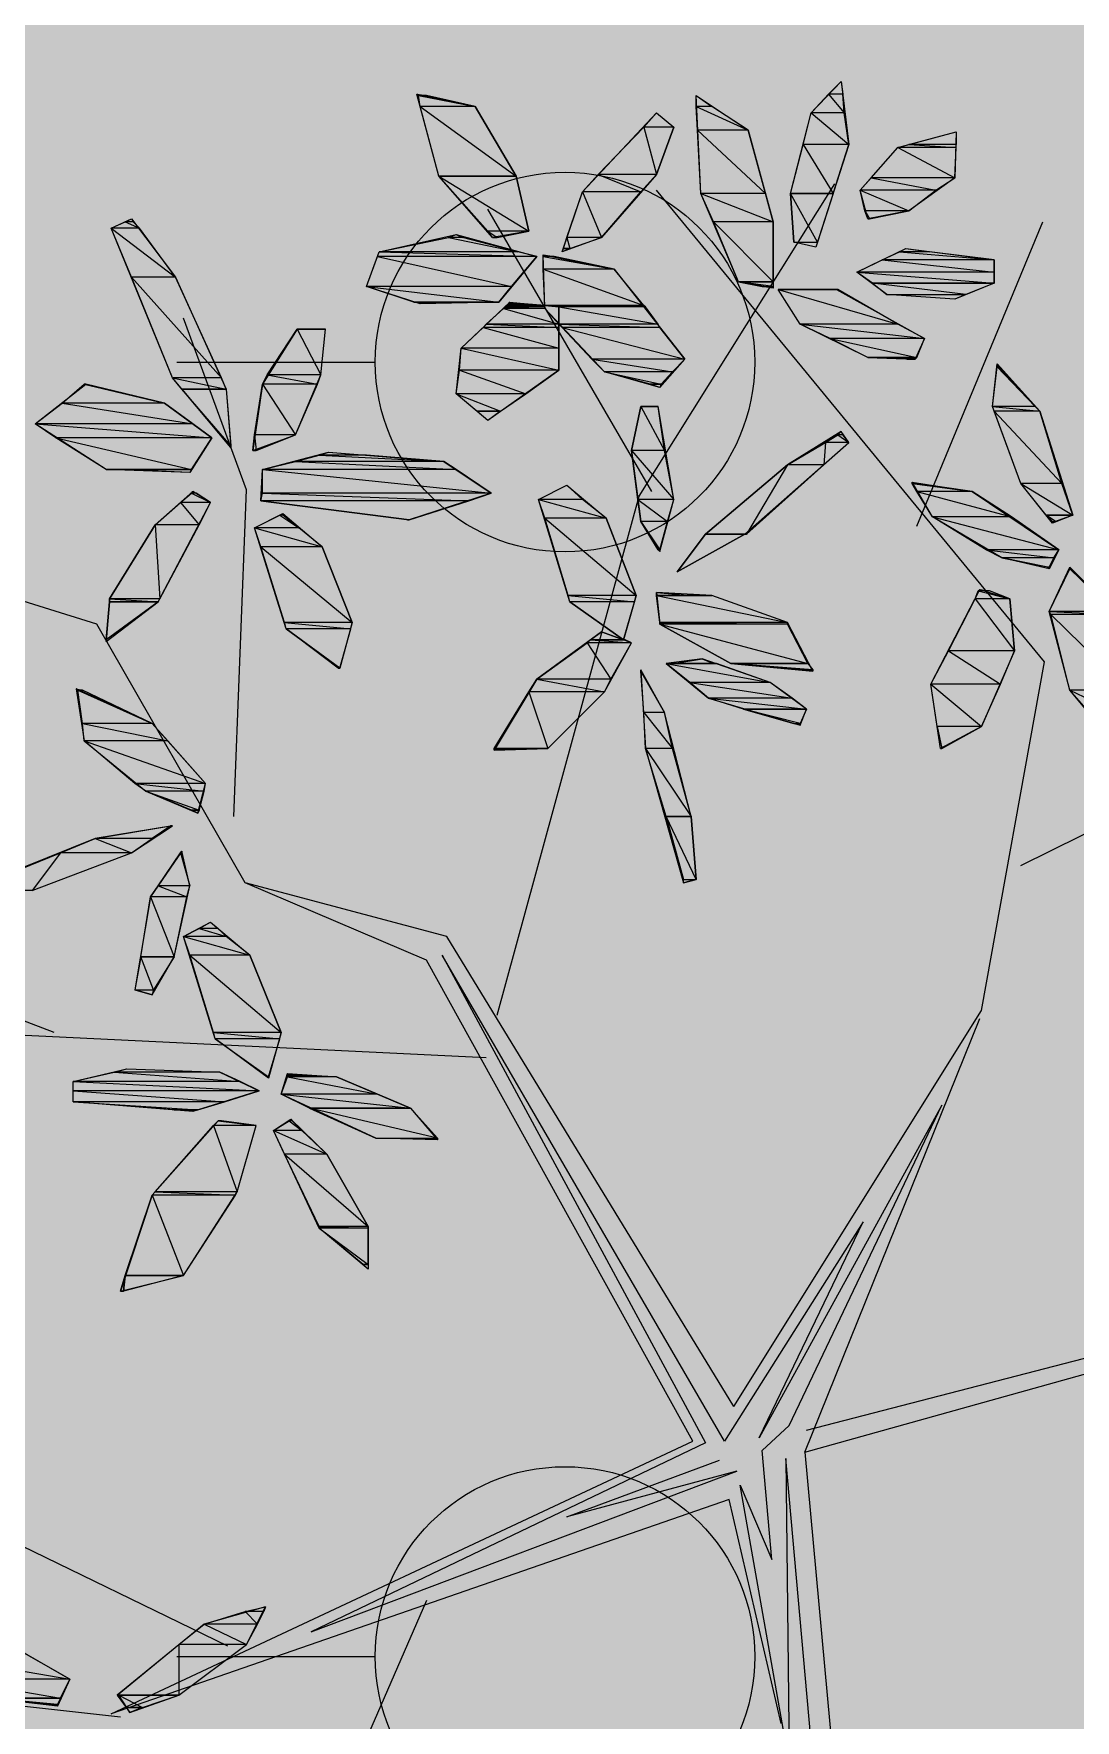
# Model space of a CAD drawing. Header units: metres. Extents: x 349703 to 349913, y 9282546 to 9282694.
# Drawn here: x 349718.244 to 349719.451, y 9282618.466 to 9282620.42 of the extents above; entities that cross this region are included whole.
import ezdxf

# ---------------------------------------------------------------- set-up
doc = ezdxf.new("R2010")
doc.units = ezdxf.units.M
doc.header["$LTSCALE"] = 0.25
for name, color, linetype, lineweight in [('AREA-VERDE', 3, 'CONTINUOUS', 9), ('ARQ-FONDO', 253, 'CONTINUOUS', 9), ('LLORAD-SIMB', 1, 'CONTINUOUS', 25), ('LLORAD-TRAMO', 1, 'CONTINUOUS', 70)]:
    doc.layers.add(name, color=color, linetype=linetype, lineweight=lineweight)

# ---------------------------------------------------------------- blocks, each defined once
blk = doc.blocks.new('ARBOL 1')
at = {"layer": 'ARQ-FONDO', "linetype": 'Continuous', "lineweight": -2}
for p, q in [((348214.8808, 9282665.1925), (348214.9156, 9282665.229)), ((348214.9156, 9282665.229), (348214.9247, 9282665.1559)), ((348214.4239, 9282665.2144), (348214.4916, 9282665.1998)), ((348214.4495, 9282665.1194), (348214.4239, 9282665.2144)), ((348214.7474, 9282665.2126), (348214.8077, 9282665.1724)), ((348214.7529, 9282665.0993), (348214.7474, 9282665.2126)), ((348214.4916, 9282665.1998), (348214.5391, 9282665.1194)), ((348214.6158, 9282665.1011), (348214.7017, 9282665.1925)), ((348214.7017, 9282665.1925), (348214.7218, 9282665.176)), ((348214.8571, 9282665.0993), (348214.8808, 9282665.1925)), ((348214.7218, 9282665.176), (348214.7017, 9282665.1212)), ((348214.8077, 9282665.1724), (348214.837, 9282665.0664)), ((348214.9814, 9282665.1523), (348215.049, 9282665.1705)), ((348215.049, 9282665.1705), (348215.0472, 9282665.1175)), ((348214.9247, 9282665.1559), (348214.8863, 9282665.0371)), ((348214.9375, 9282665.1029), (348214.9814, 9282665.1523)), ((348214.5117, 9282665.0481), (348214.4495, 9282665.1194)), ((348214.5391, 9282665.1194), (348214.5537, 9282665.0554)), ((348214.7017, 9282665.1212), (348214.6378, 9282665.0481)), ((348214.6816, 9282664.7483), (348214.9083, 9282665.1102)), ((348215.0472, 9282665.1175), (348214.9942, 9282665.0792)), ((348214.5921, 9282665.0316), (348214.6158, 9282665.1011)), ((348215.1513, 9282664.5564), (348214.7017, 9282665.1029)), ((348214.7968, 9282664.9969), (348214.7529, 9282665.0993)), ((348214.8607, 9282665.0426), (348214.8571, 9282665.0993)), ((348214.9466, 9282665.07), (348214.9375, 9282665.1029)), ((348214.0694, 9282665.059), (348214.0931, 9282665.07)), ((348214.0931, 9282665.07), (348214.1443, 9282665.0024)), ((348214.6962, 9282664.7538), (348214.5062, 9282665.081)), ((348214.837, 9282665.0664), (348214.837, 9282664.9896)), ((348214.9942, 9282665.0792), (348214.9466, 9282665.07)), ((348215.0033, 9282664.7136), (348215.1495, 9282665.0664)), ((348214.1406, 9282664.8854), (348214.0694, 9282665.059)), ((348214.3801, 9282665.0316), (348214.4696, 9282665.0517)), ((348214.4696, 9282665.0517), (348214.5628, 9282665.0261)), ((348214.5537, 9282665.0554), (348214.5117, 9282665.0481)), ((348214.6378, 9282665.0481), (348214.5921, 9282665.0316)), ((348214.3654, 9282664.9914), (348214.3801, 9282665.0316)), ((348214.5701, 9282665.028), (348214.6524, 9282665.0115)), ((348214.572, 9282664.9658), (348214.5701, 9282665.028)), ((348214.8863, 9282665.0371), (348214.8607, 9282665.0426)), ((348214.9338, 9282665.0079), (348214.9905, 9282665.0353)), ((348214.9905, 9282665.0353), (348215.0929, 9282665.0225)), ((348214.5628, 9282665.0261), (348214.519, 9282664.9731)), ((348214.6524, 9282665.0115), (348214.7346, 9282664.9073)), ((348214.9686, 9282664.9823), (348214.9338, 9282665.0079)), ((348215.0929, 9282665.0225), (348215.0929, 9282664.9951)), ((348214.1443, 9282665.0024), (348214.2028, 9282664.8726)), ((348214.4276, 9282664.9713), (348214.3654, 9282664.9914)), ((348214.837, 9282664.9896), (348214.7968, 9282664.9969)), ((348214.8425, 9282664.9878), (348214.9101, 9282664.9878)), ((348214.8681, 9282664.9476), (348214.8425, 9282664.9878)), ((348214.9101, 9282664.9878), (348215.0124, 9282664.9311)), ((348215.0929, 9282664.9951), (348215.0472, 9282664.9768)), ((348214.519, 9282664.9731), (348214.4276, 9282664.9713)), ((348214.4751, 9282664.9201), (348214.5318, 9282664.9731)), ((348214.5318, 9282664.9731), (348214.5884, 9282664.9677)), ((348214.5884, 9282664.9677), (348214.5884, 9282664.8946)), ((348215.0472, 9282664.9768), (348214.9686, 9282664.9823)), ((348214.2265, 9282664.7557), (348214.1534, 9282664.9549)), ((348214.6414, 9282664.8927), (348214.572, 9282664.9658)), ((348214.285, 9282664.9421), (348214.2448, 9282664.8781)), ((348214.3179, 9282664.9421), (348214.285, 9282664.9421)), ((348214.3124, 9282664.8891), (348214.3179, 9282664.9421)), ((348214.9466, 9282664.9092), (348214.8681, 9282664.9476)), ((348215.0124, 9282664.9311), (348215.0015, 9282664.9073)), ((348214.4696, 9282664.8671), (348214.4751, 9282664.9201)), ((348215.0015, 9282664.9073), (348214.9466, 9282664.9092)), ((348214.5884, 9282664.8946), (348214.5062, 9282664.8361)), ((348214.7054, 9282664.8745), (348214.6414, 9282664.8927)), ((348214.7346, 9282664.9073), (348214.7054, 9282664.8745)), ((348215.091, 9282664.8525), (348215.0965, 9282664.9019)), ((348215.0965, 9282664.9019), (348215.1459, 9282664.847)), ((348213.9816, 9282664.8324), (348214.0401, 9282664.8781)), ((348214.0401, 9282664.8781), (348214.1315, 9282664.8562)), ((348214.2083, 9282664.805), (348214.1406, 9282664.8854)), ((348214.2028, 9282664.8726), (348214.2083, 9282664.805)), ((348214.2448, 9282664.8781), (348214.2338, 9282664.8013)), ((348214.2832, 9282664.8196), (348214.3124, 9282664.8891)), ((348214.1315, 9282664.8562), (348214.1863, 9282664.816)), ((348214.5062, 9282664.8361), (348214.4696, 9282664.8671)), ((348214.6835, 9282664.8525), (348214.6725, 9282664.8013)), ((348214.7036, 9282664.8525), (348214.6835, 9282664.8525)), ((348214.7218, 9282664.7447), (348214.7036, 9282664.8525)), ((348215.1239, 9282664.763), (348215.091, 9282664.8525)), ((348214.0639, 9282664.7794), (348213.9816, 9282664.8324)), ((348215.1459, 9282664.847), (348215.1842, 9282664.7264)), ((348214.1863, 9282664.816), (348214.1607, 9282664.7758)), ((348214.2338, 9282664.8013), (348214.2832, 9282664.8196)), ((348214.9156, 9282664.8233), (348214.8534, 9282664.7849)), ((348214.9247, 9282664.8105), (348214.9156, 9282664.8233)), ((348214.2448, 9282664.7794), (348214.3216, 9282664.7995)), ((348214.3216, 9282664.7995), (348214.455, 9282664.7886)), ((348214.6725, 9282664.8013), (348214.6835, 9282664.7191)), ((348214.8041, 9282664.7045), (348214.9247, 9282664.8105)), ((348214.1607, 9282664.7758), (348214.0639, 9282664.7794)), ((348214.243, 9282664.7429), (348214.2448, 9282664.7794)), ((348214.455, 9282664.7886), (348214.5098, 9282664.752)), ((348214.8534, 9282664.7849), (348214.7584, 9282664.7045)), ((348214.1644, 9282664.7538), (348214.1205, 9282664.7154)), ((348214.1845, 9282664.741), (348214.1644, 9282664.7538)), ((348214.2119, 9282664.3773), (348214.2265, 9282664.7557)), ((348214.5647, 9282664.7447), (348214.5976, 9282664.7611)), ((348214.5976, 9282664.7611), (348214.6432, 9282664.7228)), ((348214.9978, 9282664.7648), (348215.0673, 9282664.7538)), ((348215.0216, 9282664.7246), (348214.9978, 9282664.7648)), ((348215.0673, 9282664.7538), (348215.1678, 9282664.6862)), ((348215.1605, 9282664.7173), (348215.1239, 9282664.763)), ((348214.1242, 9282664.6259), (348214.1845, 9282664.741)), ((348214.4148, 9282664.7209), (348214.243, 9282664.7429)), ((348214.5098, 9282664.752), (348214.4148, 9282664.7209)), ((348214.5171, 9282664.147), (348214.6816, 9282664.7483)), ((348214.6012, 9282664.6259), (348214.5647, 9282664.7447)), ((348214.7054, 9282664.6844), (348214.7218, 9282664.7447)), ((348214.1205, 9282664.7154), (348214.0675, 9282664.6295)), ((348214.2357, 9282664.7118), (348214.2686, 9282664.7282)), ((348214.2686, 9282664.7282), (348214.3143, 9282664.6899)), ((348214.6432, 9282664.7228), (348214.678, 9282664.6332)), ((348214.6835, 9282664.7191), (348214.7054, 9282664.6844)), ((348215.102, 9282664.6771), (348215.0216, 9282664.7246)), ((348215.1842, 9282664.7264), (348215.1605, 9282664.7173)), ((348214.2722, 9282664.5948), (348214.2357, 9282664.7118)), ((348214.7255, 9282664.6606), (348214.8041, 9282664.7045)), ((348214.7584, 9282664.7045), (348214.7255, 9282664.6606)), ((348214.0529, 9282664.6003), (348213.7641, 9282664.6899)), ((348214.3143, 9282664.6899), (348214.349, 9282664.6021)), ((348215.1568, 9282664.6643), (348215.102, 9282664.6771)), ((348215.1239, 9282664.3207), (348215.844, 9282664.6752)), ((348215.1678, 9282664.6862), (348215.1568, 9282664.6643)), ((348215.1568, 9282664.6149), (348215.1806, 9282664.6661)), ((348215.1806, 9282664.6661), (348215.2354, 9282664.6113)), ((348214.7017, 9282664.6369), (348214.7054, 9282664.6003)), ((348214.7657, 9282664.6332), (348214.7017, 9282664.6369)), ((348215.0197, 9282664.5308), (348215.0764, 9282664.6405)), ((348215.0764, 9282664.6405), (348215.1111, 9282664.6295)), ((348214.0675, 9282664.6295), (348214.0639, 9282664.5802)), ((348214.0639, 9282664.5802), (348214.1242, 9282664.6259)), ((348214.6634, 9282664.582), (348214.6012, 9282664.6259)), ((348214.678, 9282664.6332), (348214.6634, 9282664.582)), ((348214.8534, 9282664.6021), (348214.7657, 9282664.6332)), ((348215.1111, 9282664.6295), (348215.1166, 9282664.5692)), ((348214.2247, 9282664.3006), (348214.0529, 9282664.6003)), ((348214.349, 9282664.6021), (348214.3344, 9282664.5491)), ((348214.7054, 9282664.6003), (348214.7876, 9282664.5546)), ((348214.8827, 9282664.5455), (348214.8534, 9282664.6021)), ((348215.1806, 9282664.5235), (348215.1568, 9282664.6149)), ((348214.3344, 9282664.5491), (348214.2722, 9282664.5948)), ((348214.6378, 9282664.5912), (348214.5628, 9282664.5363)), ((348214.6725, 9282664.5784), (348214.6378, 9282664.5912)), ((348214.6414, 9282664.5217), (348214.6725, 9282664.5784)), ((348214.7547, 9282664.5601), (348214.7127, 9282664.5546)), ((348214.8333, 9282664.5327), (348214.7547, 9282664.5601)), ((348215.1166, 9282664.5692), (348215.0782, 9282664.4815)), ((348214.6835, 9282664.5473), (348214.6889, 9282664.4559)), ((348214.7109, 9282664.4979), (348214.6835, 9282664.5473)), ((348214.7127, 9282664.5546), (348214.762, 9282664.5144)), ((348214.7876, 9282664.5546), (348214.8827, 9282664.5455)), ((348215.0782, 9282664.1525), (348215.1513, 9282664.5564)), ((348214.0291, 9282664.5254), (348214.0383, 9282664.4651)), ((348214.1169, 9282664.4852), (348214.0291, 9282664.5254)), ((348214.5628, 9282664.5363), (348214.5135, 9282664.4541)), ((348214.5756, 9282664.4559), (348214.6414, 9282664.5217)), ((348214.8754, 9282664.5016), (348214.8333, 9282664.5327)), ((348215.0307, 9282664.4559), (348215.0197, 9282664.5308)), ((348215.2208, 9282664.4778), (348215.1806, 9282664.5235)), ((348214.762, 9282664.5144), (348214.8681, 9282664.4833)), ((348214.8681, 9282664.4833), (348214.8754, 9282664.5016)), ((348214.179, 9282664.4157), (348214.1169, 9282664.4852)), ((348214.7419, 9282664.3773), (348214.7109, 9282664.4979)), ((348215.0782, 9282664.4815), (348215.0307, 9282664.4559)), ((348214.0383, 9282664.4651), (348214.1096, 9282664.4066)), ((348214.5135, 9282664.4541), (348214.5756, 9282664.4559)), ((348214.6889, 9282664.4559), (348214.7328, 9282664.3006)), ((348214.1096, 9282664.4066), (348214.1699, 9282664.381)), ((348214.1699, 9282664.381), (348214.179, 9282664.4157)), ((348214.1406, 9282664.3664), (348214.0511, 9282664.3517)), ((348214.0931, 9282664.3353), (348214.1406, 9282664.3664)), ((348214.7474, 9282664.3042), (348214.7419, 9282664.3773)), ((348214.0511, 9282664.3517), (348213.9012, 9282664.2914)), ((348213.978, 9282664.2914), (348214.0931, 9282664.3353)), ((348214.1516, 9282664.3371), (348214.115, 9282664.2841)), ((348214.1607, 9282664.2969), (348214.1516, 9282664.3371)), ((348214.0036, 9282664.1269), (348213.5211, 9282664.3115)), ((348214.7328, 9282664.3006), (348214.7474, 9282664.3042)), ((348214.115, 9282664.2841), (348214.0968, 9282664.1763)), ((348214.1425, 9282664.2147), (348214.1607, 9282664.2969)), ((348214.4587, 9282664.2384), (348214.2247, 9282664.3006)), ((348214.4349, 9282664.211), (348214.2247, 9282664.3006)), ((348214.1534, 9282664.2384), (348214.1845, 9282664.2549)), ((348214.1845, 9282664.2549), (348214.2302, 9282664.2165)), ((348214.19, 9282664.1196), (348214.1534, 9282664.2384)), ((348214.7913, 9282663.6938), (348214.4587, 9282664.2384)), ((348214.1169, 9282664.1708), (348214.1425, 9282664.2147)), ((348214.2302, 9282664.2165), (348214.2667, 9282664.1269)), ((348214.7438, 9282663.6536), (348214.4349, 9282664.211)), ((348214.7803, 9282663.6536), (348214.4532, 9282664.2165)), ((348214.4532, 9282664.2165), (348214.7584, 9282663.6517)), ((348214.0968, 9282664.1763), (348214.1169, 9282664.1708)), ((348214.5043, 9282664.0977), (348213.4132, 9282664.1507)), ((348214.7913, 9282663.6938), (348215.0782, 9282664.1525)), ((348214.8735, 9282663.6408), (348215.0764, 9282664.1434)), ((348214.2521, 9282664.0739), (348214.19, 9282664.1196)), ((348214.2667, 9282664.1269), (348214.2521, 9282664.0739)), ((348214.0255, 9282664.0703), (348214.0876, 9282664.0849)), ((348214.0255, 9282664.0465), (348214.0255, 9282664.0703)), ((348214.0876, 9282664.0849), (348214.1955, 9282664.0812)), ((348214.1955, 9282664.0812), (348214.2412, 9282664.0593)), ((348214.2667, 9282664.0557), (348214.2741, 9282664.0794)), ((348214.2741, 9282664.0794), (348214.3307, 9282664.0758)), ((348214.3307, 9282664.0758), (348214.4166, 9282664.0392)), ((348214.2412, 9282664.0593), (348214.1644, 9282664.0355)), ((348214.3764, 9282664.0045), (348214.2667, 9282664.0557)), ((348214.1644, 9282664.0355), (348214.0255, 9282664.0465)), ((348214.4166, 9282664.0392), (348214.4477, 9282664.0026)), ((348215.0325, 9282664.0429), (348214.8205, 9282663.6572)), ((348214.8553, 9282663.6718), (348215.0325, 9282664.0429)), ((348214.1936, 9282664.0246), (348214.1169, 9282663.9387)), ((348214.2375, 9282664.0191), (348214.1936, 9282664.0246)), ((348214.2156, 9282663.9423), (348214.2375, 9282664.0191)), ((348214.2576, 9282664.0136), (348214.2777, 9282664.0264)), ((348214.3106, 9282663.9003), (348214.2576, 9282664.0136)), ((348214.2777, 9282664.0264), (348214.3197, 9282663.9862)), ((348214.4477, 9282664.0026), (348214.3764, 9282664.0045)), ((348214.3197, 9282663.9862), (348214.3673, 9282663.9021)), ((348214.1169, 9282663.9387), (348214.0803, 9282663.8272)), ((348214.1534, 9282663.8455), (348214.2156, 9282663.9423)), ((348214.3673, 9282663.8528), (348214.3106, 9282663.9003)), ((348214.3673, 9282663.9021), (348214.3673, 9282663.8528)), ((348214.9412, 9282663.9076), (348214.7803, 9282663.6536)), ((348214.8205, 9282663.6572), (348214.9412, 9282663.9076)), ((348214.0803, 9282663.8272), (348214.1534, 9282663.8455)), ((348214.2046, 9282663.416), (348213.362, 9282663.8254)), ((348214.8754, 9282663.6664), (348215.3359, 9282663.7852)), ((348214.8735, 9282663.6408), (348215.3451, 9282663.7724)), ((348214.8242, 9282663.6426), (348214.8553, 9282663.6718)), ((348214.0694, 9282663.3374), (348214.7438, 9282663.6536)), ((348214.7584, 9282663.6517), (348214.3015, 9282663.4324)), ((348214.8352, 9282663.5165), (348214.8242, 9282663.6426)), ((348214.8735, 9282663.6408), (348214.932, 9282663.0084)), ((348214.5976, 9282663.5658), (348214.7748, 9282663.6316)), ((348214.9046, 9282663.0395), (348214.8516, 9282663.6335)), ((348214.8516, 9282663.6335), (348214.8553, 9282663.2825)), ((348214.3015, 9282663.4324), (348214.7949, 9282663.6188)), ((348214.7949, 9282663.6188), (348214.5976, 9282663.5658)), ((348214.8553, 9282663.2825), (348214.7986, 9282663.6024)), ((348214.7986, 9282663.6024), (348214.8352, 9282663.5165)), ((348214.7858, 9282663.5859), (348214.0694, 9282663.3374)), ((348214.8461, 9282663.3264), (348214.7858, 9282663.5859)), ((348213.872, 9282663.4635), (348214.0218, 9282663.3776)), ((348214.4349, 9282663.469), (348213.9944, 9282662.4564)), ((348214.2485, 9282663.4617), (348214.1772, 9282663.4416)), ((348214.2265, 9282663.4178), (348214.2485, 9282663.4617)), ((348214.1772, 9282663.4416), (348214.0767, 9282663.3593)), ((348214.0803, 9282663.3337), (348213.3639, 9282663.4123)), ((348214.1479, 9282663.3593), (348214.2265, 9282663.4178)), ((348214.0218, 9282663.3776), (348214.0072, 9282663.3465)), ((348214.0072, 9282663.3465), (348213.9286, 9282663.3557)), ((348214.0767, 9282663.3593), (348214.0913, 9282663.3392)), ((348214.0913, 9282663.3392), (348214.1479, 9282663.3593))]:
    blk.add_line(p, q, dxfattribs=at)
for points in [[(348214.9156, 9282665.229), (348214.9174, 9282665.2144), (348214.9009, 9282665.2144)], [(348214.4239, 9282665.2144), (348214.4349, 9282665.2126), (348214.4258, 9282665.2126)], [(348214.4349, 9282665.2126), (348214.4258, 9282665.2126), (348214.4916, 9282665.1998)], [(348214.4258, 9282665.2126), (348214.4916, 9282665.1998), (348214.4276, 9282665.1998)], [(348214.7474, 9282665.2126), (348214.7657, 9282665.1998), (348214.7474, 9282665.1998)], [(348214.9009, 9282665.2144), (348214.9192, 9282665.1925), (348214.8808, 9282665.1925)], [(348214.9174, 9282665.2144), (348214.9009, 9282665.2144), (348214.9192, 9282665.1925)], [(348214.4916, 9282665.1998), (348214.4276, 9282665.1998), (348214.5391, 9282665.1194)], [(348214.4276, 9282665.1998), (348214.5391, 9282665.1194), (348214.4495, 9282665.1194)], [(348214.7017, 9282665.1925), (348214.7218, 9282665.176), (348214.6871, 9282665.176)], [(348214.7657, 9282665.1998), (348214.7474, 9282665.1998), (348214.8077, 9282665.1724)], [(348214.7474, 9282665.1998), (348214.8077, 9282665.1724), (348214.7493, 9282665.1724)], [(348214.8808, 9282665.1925), (348214.9247, 9282665.1559), (348214.8717, 9282665.1559)], [(348214.9192, 9282665.1925), (348214.8808, 9282665.1925), (348214.9247, 9282665.1559)], [(348214.6871, 9282665.176), (348214.7017, 9282665.1212), (348214.6341, 9282665.1212)], [(348214.7218, 9282665.176), (348214.6871, 9282665.176), (348214.7017, 9282665.1212)], [(348214.8077, 9282665.1724), (348214.7493, 9282665.1724), (348214.8278, 9282665.0993)], [(348214.7493, 9282665.1724), (348214.8278, 9282665.0993), (348214.7529, 9282665.0993)], [(348215.049, 9282665.1705), (348215.049, 9282665.1559), (348214.9942, 9282665.1559)], [(348214.8717, 9282665.1559), (348214.9064, 9282665.0993), (348214.8571, 9282665.0993)], [(348214.9247, 9282665.1559), (348214.8717, 9282665.1559), (348214.9064, 9282665.0993)], [(348214.9814, 9282665.1523), (348215.0472, 9282665.1175), (348214.9503, 9282665.1175)], [(348214.9942, 9282665.1559), (348215.049, 9282665.1523), (348214.9814, 9282665.1523)], [(348215.049, 9282665.1523), (348214.9814, 9282665.1523), (348215.0472, 9282665.1175)], [(348215.049, 9282665.1559), (348214.9942, 9282665.1559), (348215.049, 9282665.1523)], [(348214.5391, 9282665.1194), (348214.4495, 9282665.1194)], [(348214.4495, 9282665.1194), (348214.5391, 9282665.1194), (348214.5391, 9282665.1194)], [(348214.5391, 9282665.1194), (348214.4495, 9282665.1194), (348214.5537, 9282665.0554)], [(348214.4495, 9282665.1194), (348214.5537, 9282665.0554), (348214.5062, 9282665.0554)], [(348214.6341, 9282665.1212), (348214.6835, 9282665.1011), (348214.6158, 9282665.1011)], [(348214.7017, 9282665.1212), (348214.6341, 9282665.1212), (348214.6835, 9282665.1011)], [(348214.9503, 9282665.1175), (348215.0252, 9282665.1029), (348214.9375, 9282665.1029)], [(348215.0472, 9282665.1175), (348214.9503, 9282665.1175), (348215.0252, 9282665.1029)], [(348214.6158, 9282665.1011), (348214.6378, 9282665.0481), (348214.5976, 9282665.0481)], [(348214.6835, 9282665.1011), (348214.6158, 9282665.1011), (348214.6378, 9282665.0481)], [(348214.8278, 9282665.0993), (348214.7529, 9282665.0993), (348214.837, 9282665.0664)], [(348214.7529, 9282665.0993), (348214.837, 9282665.0664), (348214.7675, 9282665.0664)], [(348214.8571, 9282665.0993), (348214.8607, 9282665.0426), (348214.8882, 9282665.0426)], [(348214.8571, 9282665.0993), (348214.9064, 9282665.0993), (348214.8882, 9282665.0426)], [(348215.0252, 9282665.1029), (348214.9375, 9282665.1029), (348214.9942, 9282665.0792)], [(348214.9375, 9282665.1029), (348214.9942, 9282665.0792), (348214.943, 9282665.0792)], [(348214.0858, 9282665.0664), (348214.1023, 9282665.059), (348214.0694, 9282665.059)], [(348214.0931, 9282665.07), (348214.0949, 9282665.0664), (348214.0858, 9282665.0664)], [(348214.0949, 9282665.0664), (348214.0858, 9282665.0664), (348214.1023, 9282665.059)], [(348214.837, 9282665.0664), (348214.7675, 9282665.0664), (348214.837, 9282664.9969)], [(348214.7675, 9282665.0664), (348214.837, 9282664.9969), (348214.7968, 9282664.9969)], [(348214.9942, 9282665.0792), (348214.943, 9282665.0792), (348214.9485, 9282665.07)], [(348214.943, 9282665.0792), (348214.9485, 9282665.07), (348214.9466, 9282665.07)], [(348214.9466, 9282665.07), (348214.9485, 9282665.07), (348214.9485, 9282665.07)], [(348214.1023, 9282665.059), (348214.0694, 9282665.059), (348214.1443, 9282665.0024)], [(348214.0694, 9282665.059), (348214.1443, 9282665.0024), (348214.0931, 9282665.0024)], [(348214.4605, 9282665.0481), (348214.5409, 9282665.0316), (348214.3801, 9282665.0316)], [(348214.4696, 9282665.0517), (348214.4769, 9282665.0481), (348214.4605, 9282665.0481)], [(348214.4769, 9282665.0481), (348214.4605, 9282665.0481), (348214.5409, 9282665.0316)], [(348214.5537, 9282665.0554), (348214.5062, 9282665.0554), (348214.5171, 9282665.0481)], [(348214.5062, 9282665.0554), (348214.5171, 9282665.0481), (348214.5117, 9282665.0481)], [(348214.5117, 9282665.0481), (348214.5171, 9282665.0481), (348214.5171, 9282665.0481)], [(348214.5976, 9282665.0481), (348214.6012, 9282665.0353), (348214.5939, 9282665.0353)], [(348214.6378, 9282665.0481), (348214.5976, 9282665.0481), (348214.6012, 9282665.0353)], [(348214.3801, 9282665.0316), (348214.5628, 9282665.0261), (348214.3782, 9282665.0261)], [(348214.5409, 9282665.0316), (348214.3801, 9282665.0316), (348214.5628, 9282665.0261)], [(348214.5701, 9282665.028), (348214.5829, 9282665.0261), (348214.5701, 9282665.0261)], [(348214.5939, 9282665.0353), (348214.6012, 9282665.0353), (348214.5921, 9282665.0316)], [(348214.8607, 9282665.0426), (348214.8882, 9282665.0426), (348214.8863, 9282665.0371)], [(348214.9832, 9282665.0316), (348215.0929, 9282665.0225), (348214.9631, 9282665.0225)], [(348214.9905, 9282665.0353), (348215.0179, 9282665.0316), (348214.9832, 9282665.0316)], [(348215.0179, 9282665.0316), (348214.9832, 9282665.0316), (348215.0929, 9282665.0225)], [(348214.3782, 9282665.0261), (348214.5336, 9282664.9914), (348214.3654, 9282664.9914)], [(348214.5628, 9282665.0261), (348214.3782, 9282665.0261), (348214.5336, 9282664.9914)], [(348214.5829, 9282665.0261), (348214.5701, 9282665.0261), (348214.6524, 9282665.0115)], [(348214.5701, 9282665.0261), (348214.6524, 9282665.0115), (348214.5701, 9282665.0115)], [(348214.6524, 9282665.0115), (348214.5701, 9282665.0115), (348214.6871, 9282664.9695)], [(348214.5701, 9282665.0115), (348214.6871, 9282664.9695), (348214.572, 9282664.9695)], [(348214.9631, 9282665.0225), (348215.0929, 9282665.0079), (348214.9338, 9282665.0079)], [(348215.0929, 9282665.0079), (348214.9338, 9282665.0079), (348215.0929, 9282664.9951)], [(348214.9338, 9282665.0079), (348215.0929, 9282664.9951), (348214.9521, 9282664.9951)], [(348215.0929, 9282665.0225), (348214.9631, 9282665.0225), (348215.0929, 9282665.0079)], [(348214.1443, 9282665.0024), (348214.0931, 9282665.0024), (348214.1973, 9282664.8854)], [(348214.0931, 9282665.0024), (348214.1973, 9282664.8854), (348214.1406, 9282664.8854)], [(348214.5336, 9282664.9914), (348214.3654, 9282664.9914), (348214.519, 9282664.9731)], [(348214.3654, 9282664.9914), (348214.519, 9282664.9731), (348214.4203, 9282664.9731)], [(348214.7968, 9282664.9969), (348214.8242, 9282664.9914), (348214.837, 9282664.9914)], [(348214.7968, 9282664.9969), (348214.837, 9282664.9969), (348214.837, 9282664.9914)], [(348214.8242, 9282664.9914), (348214.837, 9282664.9914), (348214.837, 9282664.9896)], [(348214.9101, 9282664.9878), (348214.9119, 9282664.9878), (348214.8425, 9282664.9878)], [(348214.9119, 9282664.9878), (348214.8425, 9282664.9878), (348214.9814, 9282664.9476)], [(348214.8425, 9282664.9878), (348214.9814, 9282664.9476), (348214.8681, 9282664.9476)], [(348214.9521, 9282664.9951), (348214.9686, 9282664.9823), (348215.06, 9282664.9823)], [(348214.9521, 9282664.9951), (348215.0929, 9282664.9951), (348215.06, 9282664.9823)], [(348214.519, 9282664.9731), (348214.4203, 9282664.9731), (348214.4842, 9282664.9731)], [(348214.4203, 9282664.9731), (348214.4842, 9282664.9731), (348214.4221, 9282664.9731)], [(348214.4221, 9282664.9731), (348214.4842, 9282664.9731), (348214.4276, 9282664.9713)], [(348214.5263, 9282664.9677), (348214.572, 9282664.9658), (348214.5244, 9282664.9658)], [(348214.5281, 9282664.9695), (348214.572, 9282664.9677), (348214.5263, 9282664.9677)], [(348214.572, 9282664.9677), (348214.5263, 9282664.9677), (348214.572, 9282664.9658)], [(348214.5299, 9282664.9713), (348214.572, 9282664.9695), (348214.5281, 9282664.9695)], [(348214.572, 9282664.9695), (348214.5281, 9282664.9695), (348214.572, 9282664.9677)], [(348214.5318, 9282664.9731), (348214.5482, 9282664.9713), (348214.5299, 9282664.9713)], [(348214.5482, 9282664.9713), (348214.5299, 9282664.9713), (348214.572, 9282664.9695)], [(348214.6871, 9282664.9695), (348214.572, 9282664.9695), (348214.6889, 9282664.9677)], [(348214.572, 9282664.9695), (348214.6889, 9282664.9677), (348214.5884, 9282664.9677)], [(348214.6889, 9282664.9677), (348214.5884, 9282664.9677), (348214.7036, 9282664.9476)], [(348214.5884, 9282664.9677), (348214.7036, 9282664.9476), (348214.5884, 9282664.9476)], [(348214.9686, 9282664.9823), (348215.06, 9282664.9823), (348215.0472, 9282664.9768)], [(348214.5244, 9282664.9658), (348214.5884, 9282664.9476), (348214.5043, 9282664.9476)], [(348214.572, 9282664.9658), (348214.5244, 9282664.9658), (348214.5884, 9282664.9476)], [(348214.285, 9282664.9421), (348214.3124, 9282664.8891), (348214.2503, 9282664.8891)], [(348214.3179, 9282664.9421), (348214.285, 9282664.9421), (348214.285, 9282664.9421)], [(348214.3179, 9282664.9421), (348214.285, 9282664.9421), (348214.3124, 9282664.8891)], [(348214.5007, 9282664.9439), (348214.5884, 9282664.9201), (348214.4751, 9282664.9201)], [(348214.5043, 9282664.9476), (348214.5884, 9282664.9439), (348214.5007, 9282664.9439)], [(348214.5884, 9282664.9439), (348214.5007, 9282664.9439), (348214.5884, 9282664.9201)], [(348214.5884, 9282664.9476), (348214.5043, 9282664.9476), (348214.5884, 9282664.9439)], [(348214.7036, 9282664.9476), (348214.5884, 9282664.9476), (348214.7054, 9282664.9439)], [(348214.5884, 9282664.9476), (348214.7054, 9282664.9439), (348214.5921, 9282664.9439)], [(348214.7054, 9282664.9439), (348214.5921, 9282664.9439), (348214.7346, 9282664.9073)], [(348214.5921, 9282664.9439), (348214.7346, 9282664.9073), (348214.6268, 9282664.9073)], [(348214.9814, 9282664.9476), (348214.8681, 9282664.9476), (348215.0124, 9282664.9311)], [(348214.8681, 9282664.9476), (348215.0124, 9282664.9311), (348214.9028, 9282664.9311)], [(348215.0124, 9282664.9311), (348214.9028, 9282664.9311), (348215.0033, 9282664.9092)], [(348214.9028, 9282664.9311), (348215.0033, 9282664.9092), (348214.9466, 9282664.9092)], [(348214.4751, 9282664.9201), (348214.5884, 9282664.8946), (348214.4733, 9282664.8946)], [(348214.5884, 9282664.9201), (348214.4751, 9282664.9201), (348214.5884, 9282664.8946)], [(348215.0015, 9282664.9073), (348214.9923, 9282664.9073), (348214.9466, 9282664.9092)], [(348214.9466, 9282664.9092), (348215.0033, 9282664.9092), (348215.0015, 9282664.9073)], [(348214.4733, 9282664.8946), (348214.55, 9282664.8671), (348214.4696, 9282664.8671)], [(348214.5884, 9282664.8946), (348214.4733, 9282664.8946), (348214.55, 9282664.8671)], [(348214.7346, 9282664.9073), (348214.6268, 9282664.9073), (348214.72, 9282664.8927)], [(348214.6268, 9282664.9073), (348214.72, 9282664.8927), (348214.6414, 9282664.8927)], [(348214.72, 9282664.8927), (348214.6414, 9282664.8927), (348214.7072, 9282664.8781)], [(348214.6414, 9282664.8927), (348214.7072, 9282664.8781), (348214.6944, 9282664.8781)], [(348215.0015, 9282664.9073), (348215.0015, 9282664.9073), (348214.9923, 9282664.9073)], [(348215.0965, 9282664.8982), (348215.1404, 9282664.8525), (348215.091, 9282664.8525)], [(348215.0965, 9282664.9019), (348215.0983, 9282664.8982), (348215.0965, 9282664.8982)], [(348215.0983, 9282664.8982), (348215.0965, 9282664.8982), (348215.1404, 9282664.8525)], [(348214.0383, 9282664.8781), (348214.1315, 9282664.8562), (348214.0127, 9282664.8562)], [(348214.0401, 9282664.8781), (348214.0383, 9282664.8781), (348214.0383, 9282664.8781)], [(348214.0401, 9282664.8781), (348214.0383, 9282664.8781), (348214.1315, 9282664.8562)], [(348214.1973, 9282664.8854), (348214.1406, 9282664.8854), (348214.2028, 9282664.8726)], [(348214.1406, 9282664.8854), (348214.2028, 9282664.8726), (348214.1516, 9282664.8726)], [(348214.1516, 9282664.8726), (348214.2064, 9282664.8068), (348214.2083, 9282664.8068)], [(348214.1516, 9282664.8726), (348214.2028, 9282664.8726), (348214.2083, 9282664.8068)], [(348214.2448, 9282664.8781), (348214.2832, 9282664.8196), (348214.2357, 9282664.8196)], [(348214.2503, 9282664.8891), (348214.3088, 9282664.8781), (348214.2448, 9282664.8781)], [(348214.3088, 9282664.8781), (348214.2448, 9282664.8781), (348214.2832, 9282664.8196)], [(348214.3124, 9282664.8891), (348214.2503, 9282664.8891), (348214.3088, 9282664.8781)], [(348214.6944, 9282664.8781), (348214.7072, 9282664.8781), (348214.7054, 9282664.8745)], [(348214.0127, 9282664.8562), (348214.1644, 9282664.8324), (348213.9816, 9282664.8324)], [(348214.1315, 9282664.8562), (348214.0127, 9282664.8562), (348214.1644, 9282664.8324)], [(348214.55, 9282664.8671), (348214.4696, 9282664.8671), (348214.5208, 9282664.847)], [(348214.4696, 9282664.8671), (348214.5208, 9282664.847), (348214.4934, 9282664.847)], [(348214.6835, 9282664.8525), (348214.7109, 9282664.8013), (348214.6725, 9282664.8013)], [(348214.6871, 9282664.8525), (348214.7036, 9282664.8525), (348214.6835, 9282664.8525)], [(348214.7036, 9282664.8525), (348214.6835, 9282664.8525), (348214.7109, 9282664.8013)], [(348214.7036, 9282664.8525), (348214.6871, 9282664.8525), (348214.6871, 9282664.8525)], [(348214.7036, 9282664.8525), (348214.6871, 9282664.8525)], [(348215.1404, 9282664.8525), (348215.091, 9282664.8525), (348215.1459, 9282664.847)], [(348215.091, 9282664.8525), (348215.1459, 9282664.847), (348215.0929, 9282664.847)], [(348214.1644, 9282664.8324), (348213.9816, 9282664.8324), (348214.1863, 9282664.816)], [(348213.9816, 9282664.8324), (348214.1863, 9282664.816), (348214.0054, 9282664.816)], [(348214.4934, 9282664.847), (348214.5208, 9282664.847), (348214.5062, 9282664.8361)], [(348215.1459, 9282664.847), (348215.0929, 9282664.847), (348215.1714, 9282664.763)], [(348215.0929, 9282664.847), (348215.1714, 9282664.763), (348215.1239, 9282664.763)], [(348214.1863, 9282664.816), (348214.0054, 9282664.816), (348214.1626, 9282664.7794)], [(348214.0054, 9282664.816), (348214.1626, 9282664.7794), (348214.0639, 9282664.7794)], [(348214.2357, 9282664.8196), (348214.2375, 9282664.8013), (348214.2338, 9282664.8013)], [(348214.2832, 9282664.8196), (348214.2357, 9282664.8196), (348214.2375, 9282664.8013)], [(348214.9119, 9282664.8196), (348214.9247, 9282664.8105), (348214.8973, 9282664.8105)], [(348214.9156, 9282664.8233), (348214.9174, 9282664.8196), (348214.9119, 9282664.8196)], [(348214.9174, 9282664.8196), (348214.9119, 9282664.8196), (348214.9247, 9282664.8105)], [(348214.2064, 9282664.8068), (348214.2083, 9282664.8068), (348214.2083, 9282664.805)], [(348214.2338, 9282664.8013), (348214.2375, 9282664.8013), (348214.2375, 9282664.8013)], [(348214.3106, 9282664.7959), (348214.455, 9282664.7886), (348214.2832, 9282664.7886)], [(348214.3216, 9282664.7995), (348214.3654, 9282664.7959), (348214.3106, 9282664.7959)], [(348214.3654, 9282664.7959), (348214.3106, 9282664.7959), (348214.455, 9282664.7886)], [(348214.7109, 9282664.8013), (348214.6725, 9282664.8013), (348214.7218, 9282664.7447)], [(348214.6725, 9282664.8013), (348214.7218, 9282664.7447), (348214.6798, 9282664.7447)], [(348214.8973, 9282664.8105), (348214.8955, 9282664.7849), (348214.8534, 9282664.7849)], [(348214.9247, 9282664.8105), (348214.8973, 9282664.8105), (348214.8955, 9282664.7849)], [(348214.1626, 9282664.7794), (348214.0639, 9282664.7794)], [(348214.0639, 9282664.7794), (348214.1626, 9282664.7794), (348214.0785, 9282664.7794)], [(348214.0785, 9282664.7794), (348214.1626, 9282664.7794), (348214.1607, 9282664.7758)], [(348214.2832, 9282664.7886), (348214.4696, 9282664.7794), (348214.2448, 9282664.7794)], [(348214.4696, 9282664.7794), (348214.2448, 9282664.7794), (348214.5098, 9282664.752)], [(348214.2448, 9282664.7794), (348214.5098, 9282664.752), (348214.2448, 9282664.752)], [(348214.455, 9282664.7886), (348214.2832, 9282664.7886), (348214.4696, 9282664.7794)], [(348214.8534, 9282664.7849), (348214.8059, 9282664.7045), (348214.7584, 9282664.7045)], [(348214.8955, 9282664.7849), (348214.8534, 9282664.7849), (348214.8059, 9282664.7045)], [(348214.1644, 9282664.7538), (348214.1681, 9282664.752), (348214.1626, 9282664.752)], [(348214.5976, 9282664.7611), (348214.6158, 9282664.7447), (348214.5647, 9282664.7447)], [(348214.5976, 9282664.7611), (348214.5976, 9282664.7611)], [(348214.6158, 9282664.7447), (348214.5976, 9282664.7611)], [(348214.9978, 9282664.7648), (348215.0033, 9282664.763), (348214.9978, 9282664.763)], [(348215.0033, 9282664.763), (348214.9978, 9282664.763), (348215.0673, 9282664.7538)], [(348214.9978, 9282664.763), (348215.0673, 9282664.7538), (348215.0033, 9282664.7538)], [(348215.0673, 9282664.7538), (348215.0033, 9282664.7538), (348215.113, 9282664.7246)], [(348215.0033, 9282664.7538), (348215.113, 9282664.7246), (348215.0216, 9282664.7246)], [(348215.1714, 9282664.763), (348215.1239, 9282664.763), (348215.1842, 9282664.7264)], [(348215.1239, 9282664.763), (348215.1842, 9282664.7264), (348215.1532, 9282664.7264)], [(348214.1498, 9282664.741), (348214.1717, 9282664.7154), (348214.1205, 9282664.7154)], [(348214.1626, 9282664.752), (348214.1845, 9282664.741), (348214.1498, 9282664.741)], [(348214.1845, 9282664.741), (348214.1498, 9282664.741), (348214.1717, 9282664.7154)], [(348214.1681, 9282664.752), (348214.1626, 9282664.752), (348214.1845, 9282664.741)], [(348214.2448, 9282664.752), (348214.4842, 9282664.7429), (348214.243, 9282664.7429)], [(348214.4842, 9282664.7429), (348214.243, 9282664.7429), (348214.4148, 9282664.7209)], [(348214.243, 9282664.7429), (348214.4148, 9282664.7209), (348214.413, 9282664.7209)], [(348214.5098, 9282664.752), (348214.2448, 9282664.752), (348214.4842, 9282664.7429)], [(348214.6158, 9282664.7447), (348214.5647, 9282664.7447), (348214.6432, 9282664.7228)], [(348214.5647, 9282664.7447), (348214.6432, 9282664.7228), (348214.572, 9282664.7228)], [(348214.7218, 9282664.7447), (348214.6798, 9282664.7447), (348214.7145, 9282664.7191)], [(348214.6798, 9282664.7447), (348214.7145, 9282664.7191), (348214.6835, 9282664.7191)], [(348214.1205, 9282664.7154), (348214.126, 9282664.6295), (348214.0675, 9282664.6295)], [(348214.1717, 9282664.7154), (348214.1205, 9282664.7154), (348214.126, 9282664.6295)], [(348214.2649, 9282664.7264), (348214.2869, 9282664.7118), (348214.2357, 9282664.7118)], [(348214.2686, 9282664.7282), (348214.2686, 9282664.7264), (348214.2649, 9282664.7264)], [(348214.2686, 9282664.7264), (348214.2649, 9282664.7264), (348214.2869, 9282664.7118)], [(348214.413, 9282664.7209), (348214.4148, 9282664.7209), (348214.4148, 9282664.7209)], [(348214.6432, 9282664.7228), (348214.572, 9282664.7228), (348214.678, 9282664.6332)], [(348214.572, 9282664.7228), (348214.678, 9282664.6332), (348214.5994, 9282664.6332)], [(348214.7145, 9282664.7191), (348214.6835, 9282664.7191), (348214.7054, 9282664.6862)], [(348214.6835, 9282664.7191), (348214.7054, 9282664.6862), (348214.7036, 9282664.6862)], [(348215.113, 9282664.7246), (348215.0216, 9282664.7246), (348215.1678, 9282664.6862)], [(348215.0216, 9282664.7246), (348215.1678, 9282664.6862), (348215.0837, 9282664.6862)], [(348215.1532, 9282664.7264), (348215.1605, 9282664.7191), (348215.1641, 9282664.7191)], [(348215.1532, 9282664.7264), (348215.1842, 9282664.7264), (348215.1641, 9282664.7191)], [(348215.1605, 9282664.7191), (348215.1641, 9282664.7191), (348215.1605, 9282664.7173)], [(348214.2869, 9282664.7118), (348214.2357, 9282664.7118), (348214.3143, 9282664.6899)], [(348214.2357, 9282664.7118), (348214.3143, 9282664.6899), (348214.243, 9282664.6899)], [(348214.7255, 9282664.6606), (348214.7255, 9282664.6606), (348214.7584, 9282664.7045)], [(348214.7255, 9282664.6606), (348214.7584, 9282664.7045), (348214.8041, 9282664.7045)], [(348214.8041, 9282664.7045), (348214.8041, 9282664.7045), (348214.7584, 9282664.7045)], [(348214.8041, 9282664.7045), (348214.7584, 9282664.7045), (348214.8059, 9282664.7045)], [(348214.3143, 9282664.6899), (348214.243, 9282664.6899), (348214.349, 9282664.6021)], [(348214.243, 9282664.6899), (348214.349, 9282664.6021), (348214.2704, 9282664.6021)], [(348214.7036, 9282664.6862), (348214.7054, 9282664.6862), (348214.7054, 9282664.6844)], [(348215.1678, 9282664.6862), (348215.0837, 9282664.6862), (348215.1623, 9282664.6771)], [(348215.0837, 9282664.6862), (348215.1623, 9282664.6771), (348215.102, 9282664.6771)], [(348215.1623, 9282664.6771), (348215.102, 9282664.6771), (348215.1568, 9282664.6661)], [(348215.102, 9282664.6771), (348215.1568, 9282664.6661), (348215.155, 9282664.6661)], [(348214.7255, 9282664.6606), (348214.7255, 9282664.6606)], [(348215.155, 9282664.6661), (348215.1568, 9282664.6661), (348215.1568, 9282664.6643)], [(348215.1806, 9282664.6643), (348215.2318, 9282664.6149), (348215.1568, 9282664.6149)], [(348215.1806, 9282664.6661), (348215.1806, 9282664.6643), (348215.1806, 9282664.6643)], [(348215.2318, 9282664.6149), (348215.1806, 9282664.6643)], [(348214.7017, 9282664.6369), (348214.7419, 9282664.6332), (348214.7017, 9282664.6332)], [(348215.0746, 9282664.6387), (348215.1111, 9282664.6295), (348215.0709, 9282664.6295)], [(348215.0764, 9282664.6405), (348215.0874, 9282664.6387), (348215.0746, 9282664.6387)], [(348215.0874, 9282664.6387), (348215.0746, 9282664.6387), (348215.1111, 9282664.6295)], [(348214.0639, 9282664.582), (348214.0639, 9282664.582), (348214.0675, 9282664.6259)], [(348214.0639, 9282664.582), (348214.0675, 9282664.6259), (348214.1242, 9282664.6259)], [(348214.126, 9282664.6295), (348214.0675, 9282664.6295), (348214.1242, 9282664.6259)], [(348214.0675, 9282664.6295), (348214.1242, 9282664.6259), (348214.0675, 9282664.6259)], [(348214.678, 9282664.6332), (348214.5994, 9282664.6332), (348214.6761, 9282664.6259)], [(348214.5994, 9282664.6332), (348214.6761, 9282664.6259), (348214.6012, 9282664.6259)], [(348214.6761, 9282664.6259), (348214.6012, 9282664.6259), (348214.6634, 9282664.582)], [(348214.6012, 9282664.6259), (348214.6634, 9282664.582), (348214.6634, 9282664.582)], [(348214.7657, 9282664.6332), (348214.7657, 9282664.6332), (348214.7017, 9282664.6332)], [(348214.7657, 9282664.6332), (348214.7017, 9282664.6332), (348214.7419, 9282664.6332)], [(348214.7657, 9282664.6332), (348214.7017, 9282664.6332), (348214.8534, 9282664.6021)], [(348214.7017, 9282664.6332), (348214.8534, 9282664.6021), (348214.7054, 9282664.6021)], [(348215.0709, 9282664.6295), (348215.1166, 9282664.5692), (348215.0399, 9282664.5692)], [(348215.1111, 9282664.6295), (348215.0709, 9282664.6295), (348215.1166, 9282664.5692)], [(348214.349, 9282664.6021), (348214.2704, 9282664.6021), (348214.3472, 9282664.5948)], [(348214.2704, 9282664.6021), (348214.3472, 9282664.5948), (348214.2722, 9282664.5948)], [(348214.8534, 9282664.6021), (348214.7054, 9282664.6021), (348214.8534, 9282664.6003)], [(348214.7054, 9282664.6021), (348214.8534, 9282664.6003), (348214.7054, 9282664.6003)], [(348214.8534, 9282664.6003), (348214.7054, 9282664.6003), (348214.8772, 9282664.5546)], [(348214.7054, 9282664.6003), (348214.8772, 9282664.5546), (348214.7876, 9282664.5546)], [(348215.2318, 9282664.6149), (348215.1568, 9282664.6149), (348215.2354, 9282664.6113)], [(348215.1568, 9282664.6149), (348215.2354, 9282664.6113), (348215.1587, 9282664.6113)], [(348215.2354, 9282664.6113), (348215.1587, 9282664.6113), (348215.2482, 9282664.5235)], [(348215.1587, 9282664.6113), (348215.2482, 9282664.5235), (348215.1806, 9282664.5235)], [(348214.0639, 9282664.582), (348214.0639, 9282664.5802), (348214.0639, 9282664.5802)], [(348214.3472, 9282664.5948), (348214.2722, 9282664.5948), (348214.3344, 9282664.5491)], [(348214.2722, 9282664.5948), (348214.3344, 9282664.5491), (348214.3325, 9282664.5491)], [(348214.6213, 9282664.5784), (348214.6487, 9282664.5363), (348214.5628, 9282664.5363)], [(348214.625, 9282664.582), (348214.6725, 9282664.5784), (348214.6213, 9282664.5784)], [(348214.6725, 9282664.5784), (348214.6213, 9282664.5784), (348214.6487, 9282664.5363)], [(348214.6378, 9282664.5912), (348214.6634, 9282664.582), (348214.625, 9282664.582)], [(348214.625, 9282664.582), (348214.6634, 9282664.582), (348214.6634, 9282664.582)], [(348214.6634, 9282664.582), (348214.6634, 9282664.582), (348214.625, 9282664.582)], [(348214.625, 9282664.582), (348214.6634, 9282664.582), (348214.6634, 9282664.582)], [(348214.6634, 9282664.582), (348214.6634, 9282664.582), (348214.625, 9282664.582)], [(348214.6652, 9282664.582), (348214.625, 9282664.582), (348214.6725, 9282664.5784)], [(348214.6634, 9282664.582), (348214.6634, 9282664.582)], [(348214.6634, 9282664.582), (348214.6652, 9282664.582), (348214.6652, 9282664.582)], [(348214.7547, 9282664.5601), (348214.7675, 9282664.5546), (348214.7218, 9282664.5546)], [(348215.0399, 9282664.5692), (348215.1002, 9282664.5308), (348215.0197, 9282664.5308)], [(348215.1166, 9282664.5692), (348215.0399, 9282664.5692), (348215.1002, 9282664.5308)], [(348214.3325, 9282664.5491), (348214.3344, 9282664.5491), (348214.3344, 9282664.5491)], [(348214.6835, 9282664.5473), (348214.6835, 9282664.5455), (348214.6835, 9282664.5455)], [(348214.7109, 9282664.4979), (348214.6835, 9282664.5455)], [(348214.6835, 9282664.5455), (348214.7109, 9282664.4979), (348214.6871, 9282664.4979)], [(348214.7218, 9282664.5546), (348214.7712, 9282664.5546), (348214.7127, 9282664.5546)], [(348214.7712, 9282664.5546), (348214.7127, 9282664.5546), (348214.8333, 9282664.5327)], [(348214.7127, 9282664.5546), (348214.8333, 9282664.5327), (348214.7401, 9282664.5327)], [(348214.7675, 9282664.5546), (348214.7218, 9282664.5546), (348214.7712, 9282664.5546)], [(348214.7876, 9282664.5546), (348214.879, 9282664.5473), (348214.8827, 9282664.5473)], [(348214.7876, 9282664.5546), (348214.8772, 9282664.5546), (348214.8827, 9282664.5473)], [(348214.879, 9282664.5473), (348214.8827, 9282664.5473), (348214.8827, 9282664.5455)], [(348214.0291, 9282664.5254), (348214.0365, 9282664.5235), (348214.031, 9282664.5235)], [(348214.0365, 9282664.5235), (348214.031, 9282664.5235), (348214.1169, 9282664.4852)], [(348214.031, 9282664.5235), (348214.1169, 9282664.4852), (348214.0365, 9282664.4852)], [(348214.5537, 9282664.5217), (348214.5756, 9282664.4559), (348214.5135, 9282664.4559)], [(348214.5628, 9282664.5363), (348214.6414, 9282664.5217), (348214.5537, 9282664.5217)], [(348214.6414, 9282664.5217), (348214.5537, 9282664.5217), (348214.5756, 9282664.4559)], [(348214.6487, 9282664.5363), (348214.5628, 9282664.5363), (348214.6414, 9282664.5217)], [(348214.8333, 9282664.5327), (348214.7401, 9282664.5327), (348214.8589, 9282664.5144)], [(348214.7401, 9282664.5327), (348214.8589, 9282664.5144), (348214.762, 9282664.5144)], [(348215.1002, 9282664.5308), (348215.0197, 9282664.5308), (348215.0782, 9282664.4815)], [(348215.0197, 9282664.5308), (348215.0782, 9282664.4815), (348215.0271, 9282664.4815)], [(348215.2482, 9282664.5235), (348215.1806, 9282664.5235), (348215.2537, 9282664.4888)], [(348215.1806, 9282664.5235), (348215.2537, 9282664.4888), (348215.2098, 9282664.4888)], [(348214.8589, 9282664.5144), (348214.762, 9282664.5144), (348214.8754, 9282664.5016)], [(348214.762, 9282664.5144), (348214.8754, 9282664.5016), (348214.8023, 9282664.5016)], [(348214.8023, 9282664.5016), (348214.8607, 9282664.4852), (348214.8681, 9282664.4852)], [(348214.8023, 9282664.5016), (348214.8754, 9282664.5016), (348214.8681, 9282664.4852)], [(348214.1169, 9282664.4852), (348214.0365, 9282664.4852), (348214.1352, 9282664.4651)], [(348214.0365, 9282664.4852), (348214.1352, 9282664.4651), (348214.0383, 9282664.4651)], [(348214.7109, 9282664.4979), (348214.6871, 9282664.4979), (348214.72, 9282664.4559)], [(348214.6871, 9282664.4979), (348214.72, 9282664.4559), (348214.6889, 9282664.4559)], [(348214.8607, 9282664.4852), (348214.8681, 9282664.4852), (348214.8681, 9282664.4833)], [(348215.0782, 9282664.4815), (348215.0271, 9282664.4815), (348215.0325, 9282664.4559)], [(348215.0271, 9282664.4815), (348215.0325, 9282664.4559), (348215.0307, 9282664.4559)], [(348214.1352, 9282664.4651), (348214.0383, 9282664.4651), (348214.179, 9282664.4157)], [(348214.0383, 9282664.4651), (348214.179, 9282664.4157), (348214.0968, 9282664.4157)], [(348214.5756, 9282664.4559), (348214.5482, 9282664.4559), (348214.5135, 9282664.4559)], [(348214.5482, 9282664.4559), (348214.5135, 9282664.4559)], [(348214.5135, 9282664.4559), (348214.5482, 9282664.4559), (348214.5135, 9282664.4541)], [(348214.72, 9282664.4559), (348214.6889, 9282664.4559), (348214.7419, 9282664.3773)], [(348214.6889, 9282664.4559), (348214.7419, 9282664.3773), (348214.7127, 9282664.3773)], [(348215.0307, 9282664.4559), (348215.0325, 9282664.4559), (348215.0325, 9282664.4559)], [(348214.179, 9282664.4157), (348214.0968, 9282664.4157), (348214.1772, 9282664.4066)], [(348214.0968, 9282664.4157), (348214.1772, 9282664.4066), (348214.1096, 9282664.4066)], [(348214.1772, 9282664.4066), (348214.1096, 9282664.4066), (348214.1717, 9282664.3846)], [(348214.1096, 9282664.4066), (348214.1717, 9282664.3846), (348214.1626, 9282664.3846)], [(348214.1626, 9282664.3846), (348214.1717, 9282664.3846), (348214.1699, 9282664.381)], [(348214.1388, 9282664.3664), (348214.1169, 9282664.3517), (348214.0511, 9282664.3517)], [(348214.1169, 9282664.3517), (348214.1388, 9282664.3664)], [(348214.1406, 9282664.3664), (348214.1388, 9282664.3664), (348214.1388, 9282664.3664)], [(348214.7127, 9282664.3773), (348214.7328, 9282664.3042), (348214.7474, 9282664.3042)], [(348214.7127, 9282664.3773), (348214.7419, 9282664.3773), (348214.7474, 9282664.3042)], [(348214.0511, 9282664.3517), (348214.0931, 9282664.3353), (348214.0109, 9282664.3353)], [(348214.1169, 9282664.3517), (348214.0511, 9282664.3517), (348214.0931, 9282664.3353)], [(348214.0109, 9282664.3353), (348213.978, 9282664.2914), (348213.903, 9282664.2914)], [(348214.0931, 9282664.3353), (348214.0109, 9282664.3353), (348213.978, 9282664.2914)], [(348214.1498, 9282664.3353), (348214.1607, 9282664.2969), (348214.1242, 9282664.2969)], [(348214.1516, 9282664.3371), (348214.1516, 9282664.3353), (348214.1498, 9282664.3353)], [(348214.1516, 9282664.3353), (348214.1498, 9282664.3353), (348214.1607, 9282664.2969)], [(348214.7328, 9282664.3042), (348214.7474, 9282664.3042), (348214.7328, 9282664.3006)], [(348214.115, 9282664.2841), (348214.1425, 9282664.2147), (348214.1041, 9282664.2147)], [(348214.1242, 9282664.2969), (348214.1571, 9282664.2841), (348214.115, 9282664.2841)], [(348214.1571, 9282664.2841), (348214.115, 9282664.2841), (348214.1425, 9282664.2147)], [(348214.1607, 9282664.2969), (348214.1242, 9282664.2969), (348214.1571, 9282664.2841)], [(348214.1717, 9282664.2476), (348214.2028, 9282664.2384), (348214.1534, 9282664.2384)], [(348214.1845, 9282664.2549), (348214.1936, 9282664.2476), (348214.1717, 9282664.2476)], [(348214.1936, 9282664.2476), (348214.1717, 9282664.2476), (348214.2028, 9282664.2384)], [(348214.2028, 9282664.2384), (348214.1534, 9282664.2384), (348214.2302, 9282664.2165)], [(348214.1534, 9282664.2384), (348214.2302, 9282664.2165), (348214.1607, 9282664.2165)], [(348214.1041, 9282664.2147), (348214.0968, 9282664.1763), (348214.1187, 9282664.1763)], [(348214.1041, 9282664.2147), (348214.1425, 9282664.2147), (348214.1187, 9282664.1763)], [(348214.2302, 9282664.2165), (348214.1607, 9282664.2165), (348214.2667, 9282664.1269)], [(348214.1607, 9282664.2165), (348214.2667, 9282664.1269), (348214.1882, 9282664.1269)], [(348214.0968, 9282664.1763), (348214.1187, 9282664.1763), (348214.1169, 9282664.1708)], [(348214.2667, 9282664.1269), (348214.1882, 9282664.1269), (348214.2649, 9282664.1196)], [(348214.1882, 9282664.1269), (348214.2649, 9282664.1196), (348214.19, 9282664.1196)], [(348214.2649, 9282664.1196), (348214.19, 9282664.1196), (348214.2521, 9282664.0758)], [(348214.19, 9282664.1196), (348214.2521, 9282664.0758), (348214.2503, 9282664.0758)], [(348214.073, 9282664.0812), (348214.2192, 9282664.0703), (348214.0255, 9282664.0703)], [(348214.2192, 9282664.0703), (348214.0255, 9282664.0703), (348214.2412, 9282664.0593)], [(348214.0255, 9282664.0703), (348214.2412, 9282664.0593), (348214.0255, 9282664.0593)], [(348214.0876, 9282664.0849), (348214.1955, 9282664.0812), (348214.073, 9282664.0812)], [(348214.1955, 9282664.0812), (348214.073, 9282664.0812), (348214.2192, 9282664.0703)], [(348214.2503, 9282664.0758), (348214.2521, 9282664.0758), (348214.2521, 9282664.0739)], [(348214.2741, 9282664.0758), (348214.3782, 9282664.0557), (348214.2667, 9282664.0557)], [(348214.2741, 9282664.0794), (348214.2814, 9282664.0776), (348214.2741, 9282664.0776)], [(348214.2814, 9282664.0776), (348214.2741, 9282664.0776), (348214.3307, 9282664.0758)], [(348214.2741, 9282664.0776), (348214.3307, 9282664.0758), (348214.2741, 9282664.0758)], [(348214.3307, 9282664.0758), (348214.2741, 9282664.0758), (348214.3782, 9282664.0557)], [(348214.2412, 9282664.0593), (348214.0255, 9282664.0593), (348214.2009, 9282664.0465)], [(348214.0255, 9282664.0593), (348214.2009, 9282664.0465), (348214.0255, 9282664.0465)], [(348214.3782, 9282664.0557), (348214.2667, 9282664.0557), (348214.4166, 9282664.0392)], [(348214.2667, 9282664.0557), (348214.4166, 9282664.0392), (348214.2996, 9282664.0392)], [(348214.2009, 9282664.0465), (348214.0255, 9282664.0465), (348214.1699, 9282664.0374)], [(348214.0255, 9282664.0465), (348214.1699, 9282664.0374), (348214.1425, 9282664.0374)], [(348214.1425, 9282664.0374), (348214.1699, 9282664.0374), (348214.1644, 9282664.0355)], [(348214.2996, 9282664.0392), (348214.3764, 9282664.0045), (348214.4477, 9282664.0045)], [(348214.2996, 9282664.0392), (348214.4166, 9282664.0392), (348214.4477, 9282664.0045)], [(348214.1882, 9282664.0191), (348214.2156, 9282663.9423), (348214.1205, 9282663.9423)], [(348214.1936, 9282664.0246), (348214.2375, 9282664.0191), (348214.1882, 9282664.0191)], [(348214.2375, 9282664.0191), (348214.1882, 9282664.0191), (348214.2156, 9282663.9423)], [(348214.1936, 9282664.0246), (348214.1973, 9282664.0246), (348214.1973, 9282664.0246)], [(348214.1973, 9282664.0246), (348214.1936, 9282664.0246), (348214.2375, 9282664.0191)], [(348214.2759, 9282664.0246), (348214.2905, 9282664.0136), (348214.2576, 9282664.0136)], [(348214.2905, 9282664.0136), (348214.2576, 9282664.0136), (348214.3197, 9282663.9862)], [(348214.2576, 9282664.0136), (348214.3197, 9282663.9862), (348214.2704, 9282663.9862)], [(348214.2777, 9282664.0264), (348214.2795, 9282664.0246), (348214.2759, 9282664.0246)], [(348214.2795, 9282664.0246), (348214.2759, 9282664.0246), (348214.2905, 9282664.0136)], [(348214.3764, 9282664.0045), (348214.4477, 9282664.0045), (348214.4477, 9282664.0026)], [(348214.3197, 9282663.9862), (348214.2704, 9282663.9862), (348214.3673, 9282663.9021)], [(348214.2704, 9282663.9862), (348214.3673, 9282663.9021), (348214.3106, 9282663.9021)], [(348214.1169, 9282663.9387), (348214.1534, 9282663.8455), (348214.0858, 9282663.8455)], [(348214.1205, 9282663.9423), (348214.2137, 9282663.9387), (348214.1169, 9282663.9387)], [(348214.2137, 9282663.9387), (348214.1169, 9282663.9387), (348214.1534, 9282663.8455)], [(348214.2156, 9282663.9423), (348214.1205, 9282663.9423), (348214.2137, 9282663.9387)], [(348214.3673, 9282663.9021), (348214.3106, 9282663.9021), (348214.3673, 9282663.9003)], [(348214.3106, 9282663.9021), (348214.3673, 9282663.9003), (348214.3106, 9282663.9003)], [(348214.3673, 9282663.9003), (348214.3106, 9282663.9003), (348214.3673, 9282663.8583)], [(348214.3106, 9282663.9003), (348214.3673, 9282663.8583), (348214.3618, 9282663.8583)], [(348214.3618, 9282663.8583), (348214.3673, 9282663.8583), (348214.3673, 9282663.8528)], [(348214.084, 9282663.8272), (348214.0803, 9282663.8272), (348214.0858, 9282663.8455)], [(348214.0858, 9282663.8455), (348214.1534, 9282663.8455), (348214.084, 9282663.8272)], [(348214.084, 9282663.8272), (348214.084, 9282663.8272), (348214.0803, 9282663.8272)], [(348214.2247, 9282663.4562), (348214.2393, 9282663.4416), (348214.1772, 9282663.4416)], [(348214.2485, 9282663.4617), (348214.2466, 9282663.4562), (348214.2247, 9282663.4562)], [(348214.2466, 9282663.4562), (348214.2247, 9282663.4562), (348214.2393, 9282663.4416)], [(348214.1772, 9282663.4416), (348214.2265, 9282663.4178), (348214.1479, 9282663.4178)], [(348214.2393, 9282663.4416), (348214.1772, 9282663.4416), (348214.2265, 9282663.4178)], [(348213.9579, 9282663.4141), (348213.8098, 9282663.4141), (348214.0218, 9282663.3776)], [(348213.8098, 9282663.4141), (348214.0218, 9282663.3776), (348213.8829, 9282663.3776)], [(348214.1479, 9282663.4178), (348214.1479, 9282663.3593), (348214.0767, 9282663.3593)], [(348214.2265, 9282663.4178), (348214.1479, 9282663.4178), (348214.1479, 9282663.3593)], [(348214.0218, 9282663.3776), (348213.8829, 9282663.3776), (348214.0109, 9282663.3557)], [(348213.8829, 9282663.3776), (348214.0109, 9282663.3557), (348213.9286, 9282663.3557)], [(348213.9286, 9282663.3557), (348213.9999, 9282663.3483), (348214.0072, 9282663.3483)], [(348213.9286, 9282663.3557), (348214.0109, 9282663.3557), (348214.0072, 9282663.3483)], [(348213.9999, 9282663.3483), (348214.0072, 9282663.3483), (348214.0072, 9282663.3465)], [(348214.1479, 9282663.3593), (348214.0767, 9282663.3593), (348214.0785, 9282663.3593)], [(348214.0767, 9282663.3593), (348214.1479, 9282663.3593), (348214.1479, 9282663.3593)], [(348214.1479, 9282663.3593), (348214.0785, 9282663.3593), (348214.1059, 9282663.3447)], [(348214.0785, 9282663.3593), (348214.1059, 9282663.3447), (348214.0876, 9282663.3447)], [(348214.0876, 9282663.3447), (348214.1059, 9282663.3447), (348214.0913, 9282663.3392)]]:
    blk.add_lwpolyline(points, close=True, dxfattribs=at)

msp = doc.modelspace()

# ---------------------------------------------------------------- hatches: boundary and pattern name
at = {"layer": 'AREA-VERDE', "lineweight": 0, "true_color": 0xc4e4b2, "transparency": 33554610}
h = msp.add_hatch(color=3, dxfattribs=at)
h.dxf.hatch_style = 1
h.paths.add_polyline_path([(349726.3852, 9282607.5142), (349720.4055, 9282607.5142), (349720.4055, 9282620.8642), (349718.181, 9282620.8634), (349718.181, 9282598.3655), (349720.5548, 9282598.3655), (349720.5548, 9282598.4655), (349720.8298, 9282598.465), (349720.8298, 9282598.5155), (349723.9406, 9282598.5155), (349723.9406, 9282598.4655), (349724.2106, 9282598.4655), (349724.2106, 9282598.3655), (349726.1352, 9282598.3655), (349726.1352, 9282598.4655), (349726.3852, 9282598.4655)])

# ---------------------------------------------------------------- linework, layer by layer
at = {"layer": 'LLORAD-SIMB'}
for p, q in [((349718.41, 9282620.04), (349718.64, 9282620.04)), ((349718.41, 9282618.54), (349718.64, 9282618.54))]:
    msp.add_line(p, q, dxfattribs=at)
for centre in [(349718.86, 9282620.04), (349718.86, 9282618.54)]:
    msp.add_circle(centre, 0.22, dxfattribs=at)
at = {"layer": 'LLORAD-TRAMO', "const_width": 0.3}
msp.add_lwpolyline([(349718.41, 9282620.79), (349718.41, 9282620.54), (349718.41, 9282620.29), (349718.41, 9282620.04), (349718.41, 9282619.79), (349718.41, 9282619.54), (349718.41, 9282619.29), (349718.41, 9282619.04), (349718.41, 9282618.79), (349718.41, 9282618.54), (349718.41, 9282618.29), (349718.41, 9282618.04), (349718.41, 9282617.79), (349718.41, 9282617.54), (349718.41, 9282617.29), (349718.41, 9282617.04), (349718.41, 9282616.79), (349718.41, 9282616.54)], dxfattribs=at)

# ---------------------------------------------------------------- block references
at = {"layer": 'ARQ-FONDO'}
msp.add_blockref('ARBOL 1', (1504.2644, -44.8639), dxfattribs=at)

doc.saveas('drawing.dxf')
